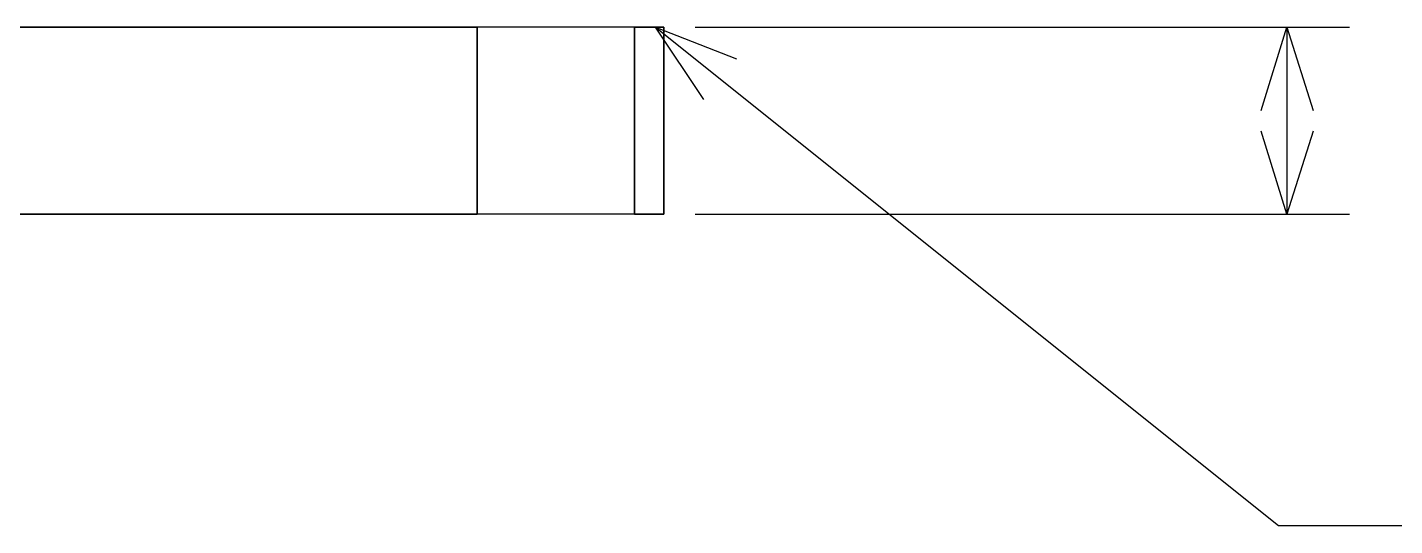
# Model space of a CAD drawing. Header units: inches. Extents: x 0.5 to 33.5, y 0.5 to 21.5.
# Drawn here: x 15.149 to 16.977, y 11.125 to 11.792 of the extents above; entities that cross this region are included whole.
import ezdxf

# ---------------------------------------------------------------- set-up
doc = ezdxf.new("R2010")
doc.units = ezdxf.units.IN
doc.header["$MEASUREMENT"] = 0

msp = doc.modelspace()

# ---------------------------------------------------------------- linework, layer by layer
at = {"layer": 'ANNOTATION'}
for p, q in [((15.9885, 11.7917), (16.8218, 11.125)), ((16.0535, 11.6951), (15.9885, 11.7917)), ((15.9885, 11.7917), (16.0969, 11.7494)), ((16.0417, 11.7917), (16.9167, 11.7917)), ((16.7986, 11.6806), (16.8333, 11.7917)), ((16.8333, 11.7917), (16.8333, 11.5417)), ((16.8333, 11.7917), (16.8681, 11.6806)), ((16.8333, 11.5417), (16.7986, 11.6528)), ((16.8681, 11.6528), (16.8333, 11.5417)), ((16.0417, 11.5417), (16.9167, 11.5417)), ((16.8218, 11.125), (17.169, 11.125))]:
    msp.add_line(p, q, dxfattribs=at)
at = {"layer": 'OUTLINE'}
for p, q in [((15.75, 11.7917), (11.75, 11.7917)), ((11.75, 11.7917), (15.75, 11.7917)), ((15.75, 11.5417), (15.75, 11.7917)), ((15.9606, 11.7917), (15.75, 11.7917)), ((15.75, 11.7917), (15.75, 11.5417)), ((15.9606, 11.7917), (15.75, 11.7917)), ((15.75, 11.7917), (15.75, 11.5417)), ((15.75, 11.7917), (15.75, 11.5417)), ((15.9616, 11.7917), (15.9606, 11.7917)), ((15.9606, 11.7917), (15.9616, 11.7917)), ((15.9606, 11.7917), (15.9606, 11.5417)), ((15.9606, 11.5417), (15.9606, 11.7917)), ((15.9626, 11.7917), (15.9616, 11.7917)), ((15.9616, 11.7917), (15.9626, 11.7917)), ((15.9635, 11.7917), (15.9626, 11.7917)), ((15.9626, 11.7917), (15.9635, 11.7917)), ((15.9645, 11.7917), (15.9635, 11.7917)), ((15.9635, 11.7917), (15.9645, 11.7917)), ((15.9654, 11.7917), (15.9645, 11.7917)), ((15.9645, 11.7917), (15.9654, 11.7917)), ((15.9664, 11.7917), (15.9654, 11.7917)), ((15.9654, 11.7917), (15.9664, 11.7917)), ((15.9674, 11.7917), (15.9664, 11.7917)), ((15.9664, 11.7917), (15.9674, 11.7917)), ((15.9683, 11.7917), (15.9674, 11.7917)), ((15.9674, 11.7917), (15.9683, 11.7917)), ((15.9693, 11.7917), (15.9683, 11.7917)), ((15.9683, 11.7917), (15.9693, 11.7917)), ((15.9702, 11.7917), (15.9693, 11.7917)), ((15.9693, 11.7917), (15.9702, 11.7917)), ((15.9711, 11.7917), (15.9702, 11.7917)), ((15.9702, 11.7917), (15.9711, 11.7917)), ((15.9721, 11.7917), (15.9711, 11.7917)), ((15.9711, 11.7917), (15.9721, 11.7917)), ((15.973, 11.7917), (15.9721, 11.7917)), ((15.9721, 11.7917), (15.973, 11.7917)), ((15.9739, 11.7917), (15.973, 11.7917)), ((15.973, 11.7917), (15.9739, 11.7917)), ((15.9748, 11.7917), (15.9739, 11.7917)), ((15.9739, 11.7917), (15.9748, 11.7917)), ((15.9757, 11.7917), (15.9748, 11.7917)), ((15.9748, 11.7917), (15.9757, 11.7917)), ((15.9766, 11.7917), (15.9757, 11.7917)), ((15.9757, 11.7917), (15.9766, 11.7917)), ((15.9775, 11.7917), (15.9766, 11.7917)), ((15.9766, 11.7917), (15.9775, 11.7917)), ((15.9783, 11.7917), (15.9775, 11.7917)), ((15.9775, 11.7917), (15.9783, 11.7917)), ((15.9792, 11.7917), (15.9783, 11.7917)), ((15.9783, 11.7917), (15.9792, 11.7917)), ((15.98, 11.7917), (15.9792, 11.7917)), ((15.9792, 11.7917), (15.98, 11.7917)), ((15.9809, 11.7917), (15.98, 11.7917)), ((15.98, 11.7917), (15.9809, 11.7917)), ((15.9817, 11.7917), (15.9809, 11.7917)), ((15.9809, 11.7917), (15.9817, 11.7917)), ((15.9825, 11.7917), (15.9817, 11.7917)), ((15.9817, 11.7917), (15.9825, 11.7917)), ((15.9833, 11.7917), (15.9825, 11.7917)), ((15.9825, 11.7917), (15.9833, 11.7917)), ((15.9841, 11.7917), (15.9833, 11.7917)), ((15.9833, 11.7917), (15.9841, 11.7917)), ((15.9849, 11.7917), (15.9841, 11.7917)), ((15.9841, 11.7917), (15.9849, 11.7917)), ((15.9856, 11.7917), (15.9849, 11.7917)), ((15.9849, 11.7917), (15.9856, 11.7917)), ((15.9863, 11.7917), (15.9856, 11.7917)), ((15.9856, 11.7917), (15.9863, 11.7917)), ((15.9871, 11.7917), (15.9863, 11.7917)), ((15.9863, 11.7917), (15.9871, 11.7917)), ((15.9878, 11.7917), (15.9871, 11.7917)), ((15.9871, 11.7917), (15.9878, 11.7917)), ((15.9885, 11.7917), (15.9878, 11.7917)), ((15.9878, 11.7917), (15.9885, 11.7917)), ((15.9891, 11.7917), (15.9885, 11.7917)), ((15.9885, 11.7917), (15.9891, 11.7917)), ((15.9898, 11.7917), (15.9891, 11.7917)), ((15.9891, 11.7917), (15.9898, 11.7917)), ((15.9904, 11.7917), (15.9898, 11.7917)), ((15.9898, 11.7917), (15.9904, 11.7917)), ((15.9911, 11.7917), (15.9904, 11.7917)), ((15.9904, 11.7917), (15.9911, 11.7917)), ((15.9917, 11.7917), (15.9911, 11.7917)), ((15.9911, 11.7917), (15.9917, 11.7917)), ((15.9923, 11.7917), (15.9917, 11.7917)), ((15.9917, 11.7917), (15.9923, 11.7917)), ((15.9928, 11.7917), (15.9923, 11.7917)), ((15.9923, 11.7917), (15.9928, 11.7917)), ((15.9934, 11.7917), (15.9928, 11.7917)), ((15.9928, 11.7917), (15.9934, 11.7917)), ((15.9939, 11.7917), (15.9934, 11.7917)), ((15.9934, 11.7917), (15.9939, 11.7917)), ((15.9944, 11.7917), (15.9939, 11.7917)), ((15.9939, 11.7917), (15.9944, 11.7917)), ((15.9949, 11.7917), (15.9944, 11.7917)), ((15.9944, 11.7917), (15.9949, 11.7917)), ((15.9954, 11.7917), (15.9949, 11.7917)), ((15.9949, 11.7917), (15.9954, 11.7917)), ((15.9958, 11.7917), (15.9954, 11.7917)), ((15.9954, 11.7917), (15.9958, 11.7917)), ((15.9962, 11.7917), (15.9958, 11.7917)), ((15.9958, 11.7917), (15.9962, 11.7917)), ((15.9966, 11.7917), (15.9962, 11.7917)), ((15.9962, 11.7917), (15.9966, 11.7917)), ((15.997, 11.7917), (15.9966, 11.7917)), ((15.9966, 11.7917), (15.997, 11.7917)), ((15.9974, 11.7917), (15.997, 11.7917)), ((15.997, 11.7917), (15.9974, 11.7917)), ((15.9977, 11.7917), (15.9974, 11.7917)), ((15.9974, 11.7917), (15.9977, 11.7917)), ((15.998, 11.7917), (15.9977, 11.7917)), ((15.9977, 11.7917), (15.998, 11.7917)), ((15.9983, 11.7917), (15.998, 11.7917)), ((15.998, 11.7917), (15.9983, 11.7917)), ((15.9986, 11.7917), (15.9983, 11.7917)), ((15.9983, 11.7917), (15.9986, 11.7917)), ((15.9988, 11.7917), (15.9986, 11.7917)), ((15.9986, 11.7917), (15.9988, 11.7917)), ((15.999, 11.7917), (15.9988, 11.7917)), ((15.9988, 11.7917), (15.999, 11.7917)), ((15.9992, 11.7917), (15.999, 11.7917)), ((15.999, 11.7917), (15.9992, 11.7917)), ((15.9994, 11.7917), (15.9992, 11.7917)), ((15.9992, 11.7917), (15.9994, 11.7917)), ((15.9996, 11.7917), (15.9994, 11.7917)), ((15.9994, 11.7917), (15.9996, 11.7917)), ((15.9997, 11.7917), (15.9996, 11.7917)), ((15.9996, 11.7917), (15.9997, 11.7917)), ((15.9998, 11.7917), (15.9997, 11.7917)), ((15.9997, 11.7917), (15.9998, 11.7917)), ((15.9999, 11.7917), (15.9998, 11.7917)), ((15.9998, 11.7917), (15.9999, 11.7917)), ((16, 11.7917), (15.9999, 11.7917)), ((15.9999, 11.7917), (16, 11.7917)), ((16, 11.7917), (16, 11.7917)), ((16, 11.7917), (16, 11.7917)), ((16, 11.5417), (16, 11.7917)), ((16, 11.7917), (16, 11.7917)), ((16, 11.7917), (16, 11.7917)), ((16, 11.7917), (16, 11.5417)), ((15.75, 11.5417), (14.5, 11.5417)), ((14.5, 11.5417), (15.75, 11.5417)), ((15.9606, 11.5417), (15.75, 11.5417)), ((15.9606, 11.5417), (15.75, 11.5417)), ((15.9606, 11.5417), (15.9616, 11.5417)), ((15.9616, 11.5417), (15.9606, 11.5417)), ((15.9616, 11.5417), (15.9626, 11.5417)), ((15.9626, 11.5417), (15.9616, 11.5417)), ((15.9626, 11.5417), (15.9635, 11.5417)), ((15.9635, 11.5417), (15.9626, 11.5417)), ((15.9635, 11.5417), (15.9645, 11.5417)), ((15.9645, 11.5417), (15.9635, 11.5417)), ((15.9645, 11.5417), (15.9654, 11.5417)), ((15.9654, 11.5417), (15.9645, 11.5417)), ((15.9654, 11.5417), (15.9664, 11.5417)), ((15.9664, 11.5417), (15.9654, 11.5417)), ((15.9664, 11.5417), (15.9674, 11.5417)), ((15.9674, 11.5417), (15.9664, 11.5417)), ((15.9674, 11.5417), (15.9683, 11.5417)), ((15.9683, 11.5417), (15.9674, 11.5417)), ((15.9683, 11.5417), (15.9693, 11.5417)), ((15.9693, 11.5417), (15.9683, 11.5417)), ((15.9693, 11.5417), (15.9702, 11.5417)), ((15.9702, 11.5417), (15.9693, 11.5417)), ((15.9702, 11.5417), (15.9711, 11.5417)), ((15.9711, 11.5417), (15.9702, 11.5417)), ((15.9711, 11.5417), (15.9721, 11.5417)), ((15.9721, 11.5417), (15.9711, 11.5417)), ((15.9721, 11.5417), (15.973, 11.5417)), ((15.973, 11.5417), (15.9721, 11.5417)), ((15.973, 11.5417), (15.9739, 11.5417)), ((15.9739, 11.5417), (15.973, 11.5417)), ((15.9739, 11.5417), (15.9748, 11.5417)), ((15.9748, 11.5417), (15.9739, 11.5417)), ((15.9748, 11.5417), (15.9757, 11.5417)), ((15.9757, 11.5417), (15.9748, 11.5417)), ((15.9757, 11.5417), (15.9766, 11.5417)), ((15.9766, 11.5417), (15.9757, 11.5417)), ((15.9766, 11.5417), (15.9775, 11.5417)), ((15.9775, 11.5417), (15.9766, 11.5417)), ((15.9775, 11.5417), (15.9783, 11.5417)), ((15.9783, 11.5417), (15.9775, 11.5417)), ((15.9783, 11.5417), (15.9792, 11.5417)), ((15.9792, 11.5417), (15.9783, 11.5417)), ((15.9792, 11.5417), (15.98, 11.5417)), ((15.98, 11.5417), (15.9792, 11.5417)), ((15.98, 11.5417), (15.9809, 11.5417)), ((15.9809, 11.5417), (15.98, 11.5417)), ((15.9809, 11.5417), (15.9817, 11.5417)), ((15.9817, 11.5417), (15.9809, 11.5417)), ((15.9817, 11.5417), (15.9825, 11.5417)), ((15.9825, 11.5417), (15.9817, 11.5417)), ((15.9825, 11.5417), (15.9833, 11.5417)), ((15.9833, 11.5417), (15.9825, 11.5417)), ((15.9833, 11.5417), (15.9841, 11.5417)), ((15.9841, 11.5417), (15.9833, 11.5417)), ((15.9841, 11.5417), (15.9849, 11.5417)), ((15.9849, 11.5417), (15.9841, 11.5417)), ((15.9849, 11.5417), (15.9856, 11.5417)), ((15.9856, 11.5417), (15.9849, 11.5417)), ((15.9856, 11.5417), (15.9863, 11.5417)), ((15.9863, 11.5417), (15.9856, 11.5417)), ((15.9863, 11.5417), (15.9871, 11.5417)), ((15.9871, 11.5417), (15.9863, 11.5417)), ((15.9871, 11.5417), (15.9878, 11.5417)), ((15.9878, 11.5417), (15.9871, 11.5417)), ((15.9878, 11.5417), (15.9885, 11.5417)), ((15.9885, 11.5417), (15.9878, 11.5417)), ((15.9885, 11.5417), (15.9891, 11.5417)), ((15.9891, 11.5417), (15.9885, 11.5417)), ((15.9891, 11.5417), (15.9898, 11.5417)), ((15.9898, 11.5417), (15.9891, 11.5417)), ((15.9898, 11.5417), (15.9904, 11.5417)), ((15.9904, 11.5417), (15.9898, 11.5417)), ((15.9904, 11.5417), (15.9911, 11.5417)), ((15.9911, 11.5417), (15.9904, 11.5417)), ((15.9911, 11.5417), (15.9917, 11.5417)), ((15.9917, 11.5417), (15.9911, 11.5417)), ((15.9917, 11.5417), (15.9923, 11.5417)), ((15.9923, 11.5417), (15.9917, 11.5417)), ((15.9923, 11.5417), (15.9928, 11.5417)), ((15.9928, 11.5417), (15.9923, 11.5417)), ((15.9928, 11.5417), (15.9934, 11.5417)), ((15.9934, 11.5417), (15.9928, 11.5417)), ((15.9934, 11.5417), (15.9939, 11.5417)), ((15.9939, 11.5417), (15.9934, 11.5417)), ((15.9939, 11.5417), (15.9944, 11.5417)), ((15.9944, 11.5417), (15.9939, 11.5417)), ((15.9944, 11.5417), (15.9949, 11.5417)), ((15.9949, 11.5417), (15.9944, 11.5417)), ((15.9949, 11.5417), (15.9954, 11.5417)), ((15.9954, 11.5417), (15.9949, 11.5417)), ((15.9954, 11.5417), (15.9958, 11.5417)), ((15.9958, 11.5417), (15.9954, 11.5417)), ((15.9958, 11.5417), (15.9962, 11.5417)), ((15.9962, 11.5417), (15.9958, 11.5417)), ((15.9962, 11.5417), (15.9966, 11.5417)), ((15.9966, 11.5417), (15.9962, 11.5417)), ((15.9966, 11.5417), (15.997, 11.5417)), ((15.997, 11.5417), (15.9966, 11.5417)), ((15.997, 11.5417), (15.9974, 11.5417)), ((15.9974, 11.5417), (15.997, 11.5417)), ((15.9974, 11.5417), (15.9977, 11.5417)), ((15.9977, 11.5417), (15.9974, 11.5417)), ((15.9977, 11.5417), (15.998, 11.5417)), ((15.998, 11.5417), (15.9977, 11.5417)), ((15.998, 11.5417), (15.9983, 11.5417)), ((15.9983, 11.5417), (15.998, 11.5417)), ((15.9983, 11.5417), (15.9986, 11.5417)), ((15.9986, 11.5417), (15.9983, 11.5417)), ((15.9986, 11.5417), (15.9988, 11.5417)), ((15.9988, 11.5417), (15.9986, 11.5417)), ((15.9988, 11.5417), (15.999, 11.5417)), ((15.999, 11.5417), (15.9988, 11.5417)), ((15.999, 11.5417), (15.9992, 11.5417)), ((15.9992, 11.5417), (15.999, 11.5417)), ((15.9992, 11.5417), (15.9994, 11.5417)), ((15.9994, 11.5417), (15.9992, 11.5417)), ((15.9994, 11.5417), (15.9996, 11.5417)), ((15.9996, 11.5417), (15.9994, 11.5417)), ((15.9996, 11.5417), (15.9997, 11.5417)), ((15.9997, 11.5417), (15.9996, 11.5417)), ((15.9997, 11.5417), (15.9998, 11.5417)), ((15.9998, 11.5417), (15.9997, 11.5417)), ((15.9998, 11.5417), (15.9999, 11.5417)), ((15.9999, 11.5417), (15.9998, 11.5417)), ((15.9999, 11.5417), (16, 11.5417)), ((16, 11.5417), (15.9999, 11.5417)), ((16, 11.5417), (16, 11.5417)), ((16, 11.5417), (16, 11.5417)), ((16, 11.5417), (16, 11.5417)), ((16, 11.5417), (16, 11.5417))]:
    msp.add_line(p, q, dxfattribs=at)

doc.saveas('drawing.dxf')
